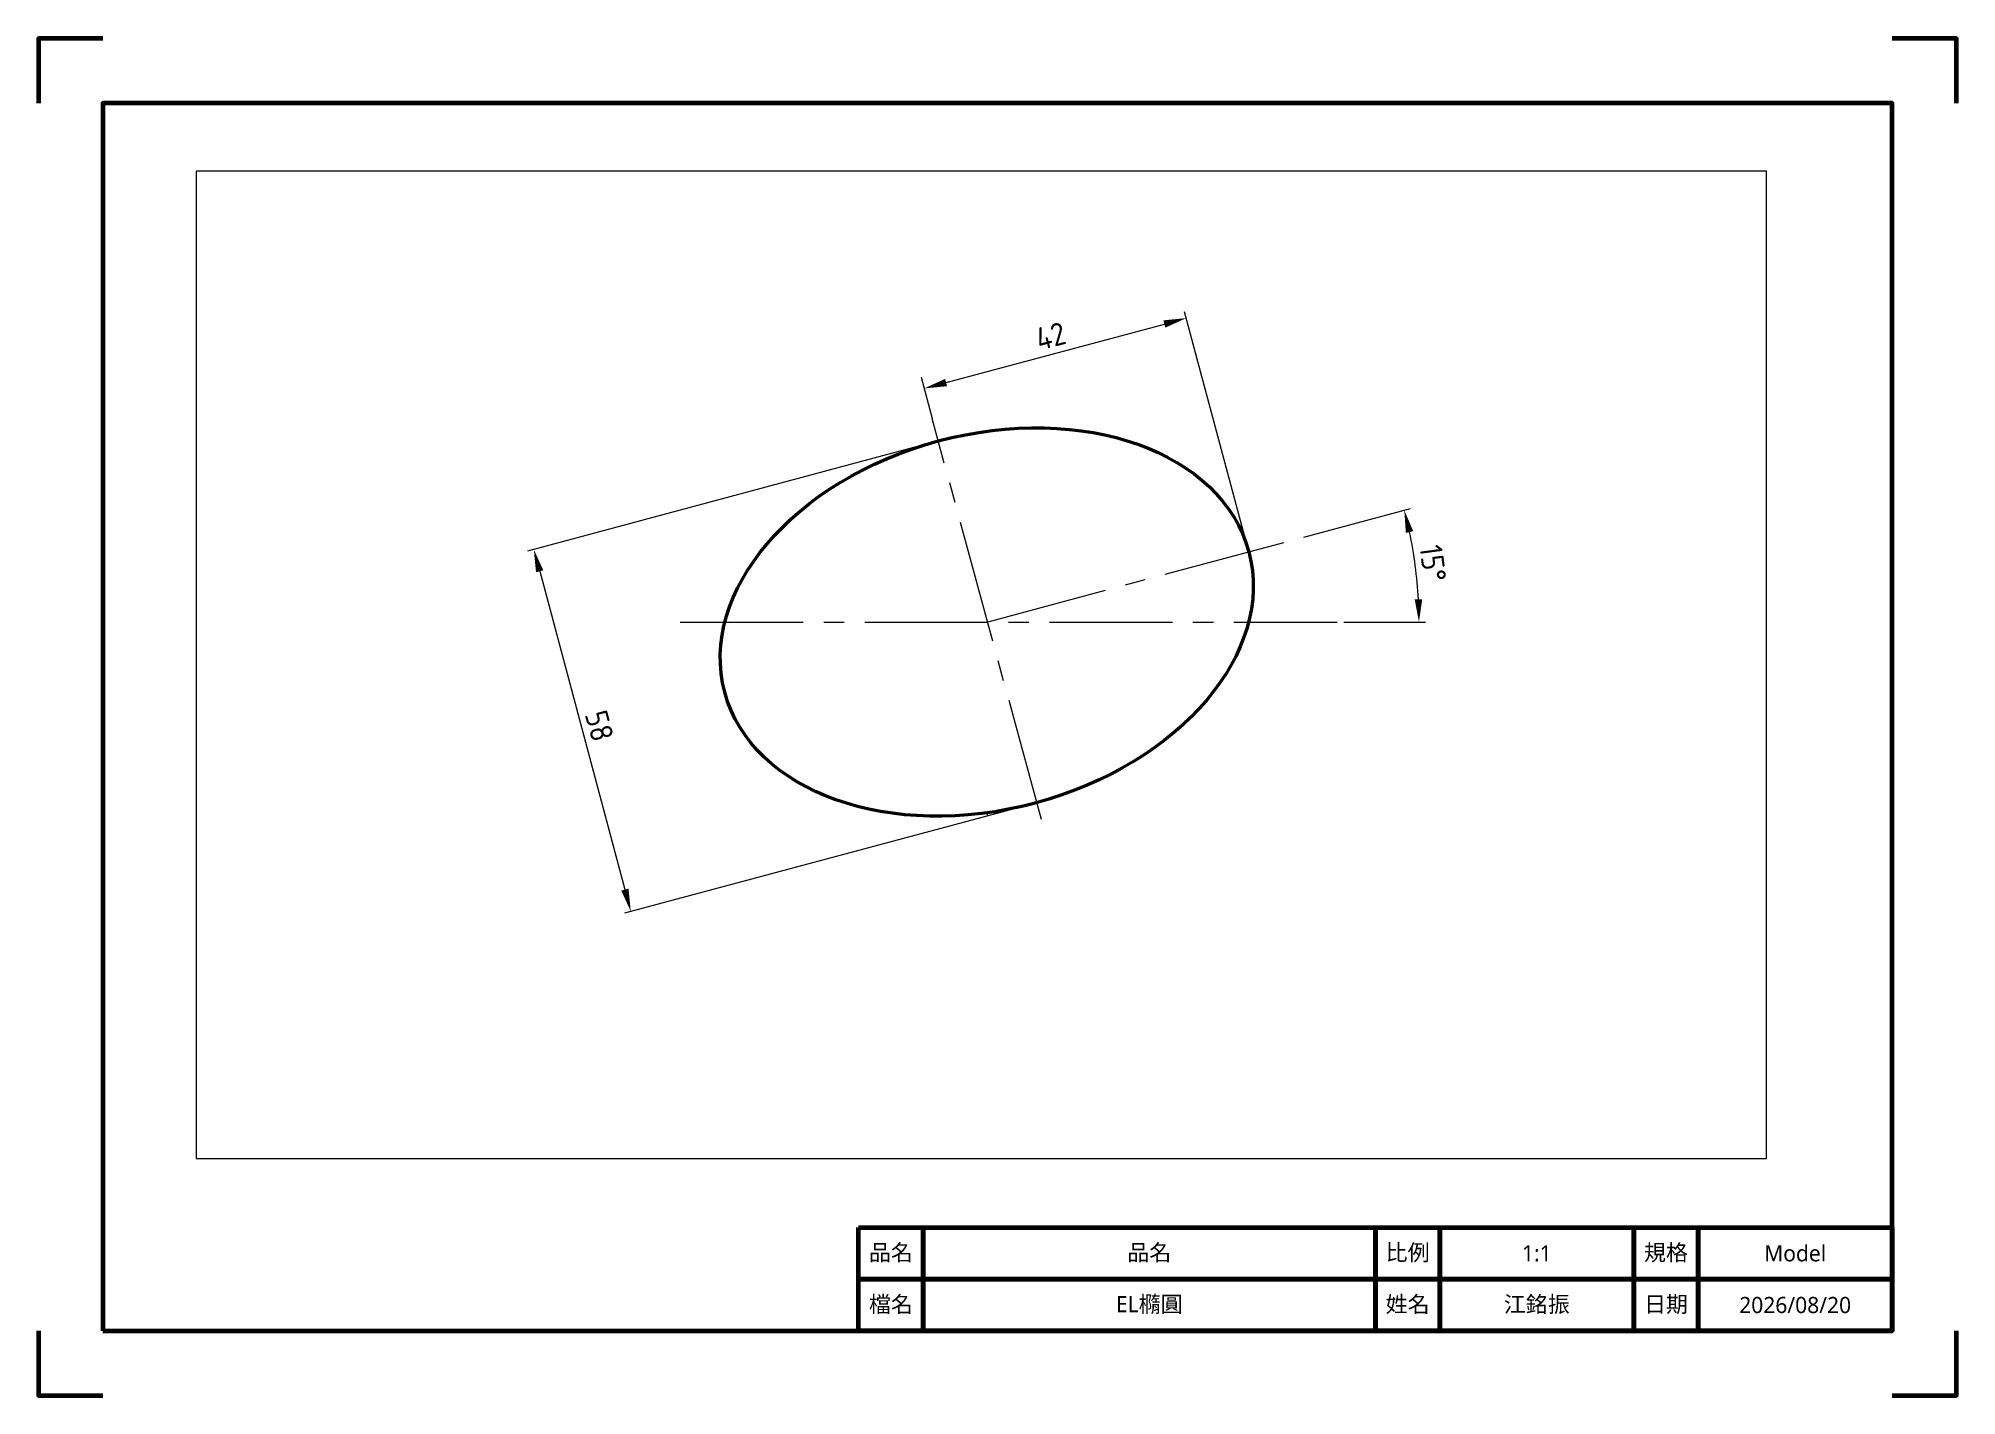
# Paper-space layout 'A4-(1)' of a CAD drawing. Header units: millimetres. Extents: x 0 to 297, y 0 to 210.
# The model-space entities are those that its viewports show. They can reach past a viewport. Long polylines and large blocks are cut down to what shows.
import ezdxf

# ---------------------------------------------------------------- set-up
doc = ezdxf.new("R2010")
doc.units = ezdxf.units.MM
doc.header["$PDMODE"] = 35
doc.linetypes.add('CENTER2', pattern=[28.575, 19.05, -3.175, 3.175, -3.175])
for name, color, linetype, lineweight in [('1 輪廓線', 2, 'Continuous', 50), ('3 中心線', 1, 'CENTER2', 18), ('4 標註', 4, 'Continuous', 18), ('9 圖框', 5, 'Continuous', 70)]:
    doc.layers.add(name, color=color, linetype=linetype, lineweight=lineweight)
doc.layers.add('9 視埠', color=200, linetype='Continuous', plot=False)
doc.styles.add('圖框文字', font='Microsoft JhengHei.ttf')
doc.styles.add('標註文字', font='isocp.shx', dxfattribs={"bigfont": 'chineset.shx'})
doc.dimstyles.new('公制(mm)', dxfattribs={"dimtxt": 3.5, "dimasz": 3.5, "dimexe": 1, "dimexo": 1, "dimgap": 1, "dimtad": 1, "dimdec": 4, "dimdsep": 46, "dimtxsty": '標註文字', "dimcen": 2.5, "dimclrd": 256, "dimclre": 256, "dimclrt": 256, "dimadec": 4, "dimazin": 2, "dimtfac": 1, "dimtdec": 4, "dimtmove": 0, "dimatfit": 0, "dimfxl": 1, "dimlwd": -1, "dimlwe": -1, "dimarcsym": 1})

# ---------------------------------------------------------------- blocks, each defined once
blk = doc.blocks.new('*D14')
at = {"layer": '4 標註', "transparency": 16777216}
for p, q in [((516.06, 169.35), (453.44, 152.56)), ((455.31, 149.44), (468.51, 100.18)), ((531.07, 113.32), (468.45, 96.54))]:
    blk.add_line(p, q, dxfattribs=at)
for points in [[(455.87, 149.59), (454.74, 149.29), (454.4, 152.82)], [(469.07, 100.33), (467.94, 100.03), (469.41, 96.8)]]:
    blk.add_solid(points, dxfattribs=at)
at = {"layer": 'Defpoints', "color": 0, "transparency": 16777216}
for p in [(517.03, 169.6), (532.04, 113.58), (469.41, 96.8)]:
    blk.add_point(p, dxfattribs=at)
at = {"layer": '4 標註', "transparency": 16777216, "insert": (464.56, 125.52), "char_height": 3.5, "attachment_point": 5, "rotation": 285, "style": '標註文字'}
blk.add_mtext('58', dxfattribs=at)
blk = doc.blocks.new('*D15')
at = {"layer": '4 標註', "transparency": 16777216}
for p, q in [((573.61, 154.74), (590.14, 159.17)), ((579.79, 141.59), (592.45, 141.59))]:
    blk.add_line(p, q, dxfattribs=at)
blk.add_arc((524.53, 141.59), 66.92, 2.9969, 12.0031, dxfattribs=at)
for points in [[(589.42, 155.37), (590.56, 155.65), (589.17, 158.91)], [(591.95, 145.11), (590.78, 145.08), (591.45, 141.59)]]:
    blk.add_solid(points, dxfattribs=at)
at = {"layer": 'Defpoints', "color": 0, "transparency": 16777216}
for p in [(572.64, 154.48), (591.2, 147.42), (477.08, 141.59), (524.53, 141.59), (578.79, 141.59)]:
    blk.add_point(p, dxfattribs=at)
at = {"layer": '4 標註', "transparency": 16777216, "insert": (593.61, 150.69), "char_height": 3.5, "attachment_point": 5, "rotation": 277.5, "style": '標註文字'}
blk.add_mtext('15°', dxfattribs=at)
blk = doc.blocks.new('*D21')
at = {"layer": '4 標註', "transparency": 16777216}
for p, q in [((518.23, 178.65), (552.03, 187.7)), ((564.84, 153.43), (555.16, 189.58))]:
    blk.add_line(p, q, dxfattribs=at)
for points in [[(551.88, 188.27), (552.18, 187.14), (555.41, 188.61)], [(518.08, 179.21), (518.38, 178.08), (514.85, 177.74)]]:
    blk.add_solid(points, dxfattribs=at)
at = {"layer": 'Defpoints', "color": 0, "transparency": 16777216}
for p in [(555.41, 188.61), (565.1, 152.46), (524.53, 141.59)]:
    blk.add_point(p, dxfattribs=at)
at = {"layer": '4 標註', "transparency": 16777216, "insert": (534.42, 185.83), "char_height": 3.5, "attachment_point": 5, "rotation": 15, "style": '標註文字'}
blk.add_mtext('42', dxfattribs=at)

msp = doc.modelspace()

# ---------------------------------------------------------------- linework, layer by layer
at = {"layer": '1 輪廓線'}
msp.add_ellipse((524.53147, 141.59201), major_axis=(40.56888, 10.8704), ratio=0.69047619, dxfattribs=at)
at = {"layer": '3 中心線'}
for p, q in [((532.99383, 111.05844), (516.08244, 173.06231)), ((524.53147, 141.59201), (572.64302, 154.48346)), ((477.07549, 141.59201), (578.78616, 141.59201)), ((524.53147, 112.07002), (524.65672, 111.60257))]:
    msp.add_line(p, q, dxfattribs=at)
at = {"layer": '4 標註'}
msp.add_line((514.38298, 179.48987), (516.08244, 173.06231), dxfattribs=at)

# ---------------------------------------------------------------- dimensions: what is measured, and where the dimension line sits
for p1, p2, distance, picture, middle in [((524.53147, 141.59201), (565.10036, 152.46241), 37.42258, '*D21', (534.4184, 185.83128)), ((517.02572, 169.60386), (532.03722, 113.58016), -64.83381, '*D14', (464.56311, 125.52354))]:
    dim = msp.add_aligned_dim(p1=p1, p2=p2, distance=distance, dimstyle='公制(mm)', dxfattribs=at)
    dim.commit()
    dim.dimension.update_dxf_attribs({"geometry": picture, "text_midpoint": middle})
dim = msp.add_angular_dim_2l(base=(591.19917, 147.42468), line1=((524.53147, 141.59201), (572.64302, 154.48346)), line2=((477.07549, 141.59201), (578.78616, 141.59201)), dimstyle='公制(mm)', override={"dimscale": 0}, dxfattribs=at)
dim.commit()
dim.dimension.update_dxf_attribs({"geometry": '*D15', "text_midpoint": (593.60777, 150.68608)})

psp = doc.layouts.new('A4-(1)')

# ---------------------------------------------------------------- linework, layer by layer
at = {"layer": '9 圖框'}
for points in [[(10, 210), (0, 210), (0, 200)], [(297, 200), (297, 210), (287, 210)], [(0, 10), (0, 0), (10, 0)], [(287, 0), (297, 0), (297, 10)]]:
    psp.add_lwpolyline(points, dxfattribs=at)
for points in [[(10, 10), (287, 10), (287, 200), (10, 200)], [(127, 26), (137, 26), (137, 18), (127, 18)], [(137, 26), (207, 26), (207, 18), (137, 18)], [(207, 26), (217, 26), (217, 18), (207, 18)], [(217, 26), (247, 26), (247, 18), (217, 18)], [(247, 26), (257, 26), (257, 18), (247, 18)], [(257, 26), (287, 26), (287, 18), (257, 18)], [(127, 18), (137, 18), (137, 10), (127, 10)], [(137, 18), (207, 18), (207, 10), (137, 10)], [(207, 18), (217, 18), (217, 10), (207, 10)], [(217, 18), (247, 18), (247, 10), (217, 10)], [(247, 18), (257, 18), (257, 10), (247, 10)], [(257, 18), (287, 18), (287, 10), (257, 10)]]:
    psp.add_lwpolyline(points, close=True, dxfattribs=at)

# ---------------------------------------------------------------- texts
at = {"layer": '9 圖框', "char_height": 2.5, "attachment_point": 5, "style": '圖框文字'}
for s, width, insert in [('品名', 18.2498, (132, 22)), ('品名', 18.2498, (172, 22)), ('比例', 18.2498, (212, 22)), ('1:1', 29.6022, (232, 22)), ('規格', 18.2498, (252, 22)), ('Model', 27.5424, (272, 22)), ('檔名', 18.2498, (132, 14)), ('EL橢圓', 72.4475, (172, 14)), ('姓名', 18.2498, (212, 14)), ('江銘振', 27.2863, (232, 14)), ('日期', 18.2498, (252, 14)), ('2026/08/20', 33.2049, (272, 14))]:
    psp.add_mtext_dynamic_manual_height_columns(s, width=width, gutter_width=12.5, heights=[0], dxfattribs=dict(at, insert=insert))

# ---------------------------------------------------------------- viewports
at = {"layer": '9 視埠'}
psp.add_viewport(center=(146, 113.07), size=(243.14, 152.8157), view_center_point=(523.69163, 134.96593), view_height=152.8156685, dxfattribs=at)

doc.saveas('drawing.dxf')
